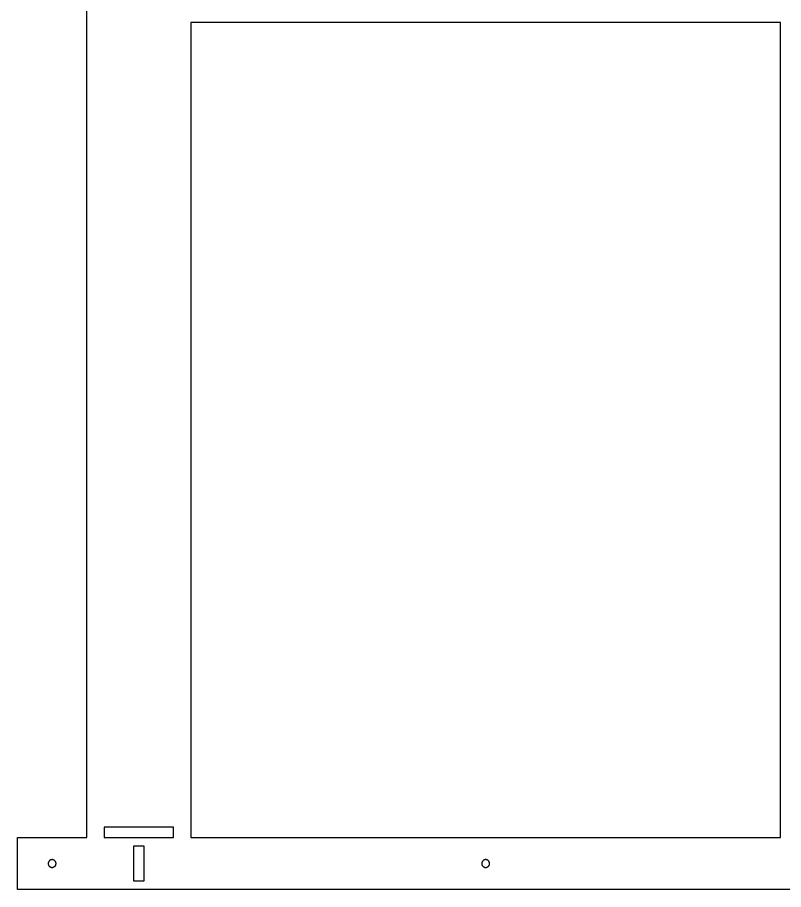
# Model space of a CAD drawing. Header units: millimetres. Extents: x 12 to 1034, y 12 to 869.
# Drawn here: x 12 to 454, y 12 to 515 of the extents above; entities that cross this region are included whole.
import ezdxf

# ---------------------------------------------------------------- set-up
doc = ezdxf.new("R2010")
doc.units = ezdxf.units.MM
doc.layers.add('CUT', color=1, linetype='Continuous')

msp = doc.modelspace()

# ---------------------------------------------------------------- linework, layer by layer
at = {"layer": 'CUT', "color": 1}
for points in [[(852.5, 12.5), (512.5, 12.5), (452.5, 12.5), (112.5, 12.5), (52.5, 12.5), (12.5, 12.5), (12.5, 42.5), (52.5, 42.5), (52.5, 512.5), (52.5, 555.91), (52.5, 602.5), (482.5, 717.72), (912.5, 602.5), (912.5, 555.91), (912.5, 512.5), (912.5, 42.5), (952.5, 42.5), (952.5, 12.5), (912.5, 12.5)], [(452.5, 512.5), (112.5, 512.5), (112.5, 42.5), (452.5, 42.5)], [(102.5, 48.5), (62.5, 48.5), (62.5, 42.5), (102.5, 42.5)], [(85.5, 37.5), (79.5, 37.5), (79.5, 17.5), (85.5, 17.5)], [(34.65, 26.85), (34.71, 27.06), (34.74, 27.28), (34.75, 27.5), (34.74, 27.72), (34.71, 27.94), (34.65, 28.15), (34.58, 28.36), (34.48, 28.56), (34.37, 28.75), (34.24, 28.93), (34.09, 29.09), (33.93, 29.24), (33.75, 29.37), (33.56, 29.48), (33.36, 29.58), (33.15, 29.65), (32.94, 29.71), (32.72, 29.74), (32.5, 29.75), (32.28, 29.74), (32.06, 29.71), (31.85, 29.65), (31.64, 29.58), (31.44, 29.48), (31.25, 29.37), (31.07, 29.24), (30.91, 29.09), (30.76, 28.93), (30.63, 28.75), (30.52, 28.56), (30.42, 28.36), (30.35, 28.15), (30.29, 27.94), (30.26, 27.72), (30.25, 27.5), (30.26, 27.28), (30.29, 27.06), (30.35, 26.85), (30.42, 26.64), (30.52, 26.44), (30.63, 26.25), (30.76, 26.07), (30.91, 25.91), (31.07, 25.76), (31.25, 25.63), (31.44, 25.52), (31.64, 25.42), (31.85, 25.35), (32.06, 25.29), (32.28, 25.26), (32.5, 25.25), (32.72, 25.26), (32.94, 25.29), (33.15, 25.35), (33.36, 25.42), (33.56, 25.52), (33.75, 25.63), (33.93, 25.76), (34.09, 25.91), (34.24, 26.07), (34.37, 26.25), (34.48, 26.44), (34.58, 26.64)], [(284.65, 26.85), (284.71, 27.06), (284.74, 27.28), (284.75, 27.5), (284.74, 27.72), (284.71, 27.94), (284.65, 28.15), (284.58, 28.36), (284.48, 28.56), (284.37, 28.75), (284.24, 28.93), (284.09, 29.09), (283.93, 29.24), (283.75, 29.37), (283.56, 29.48), (283.36, 29.58), (283.15, 29.65), (282.94, 29.71), (282.72, 29.74), (282.5, 29.75), (282.28, 29.74), (282.06, 29.71), (281.85, 29.65), (281.64, 29.58), (281.44, 29.48), (281.25, 29.37), (281.07, 29.24), (280.91, 29.09), (280.76, 28.93), (280.63, 28.75), (280.52, 28.56), (280.42, 28.36), (280.35, 28.15), (280.29, 27.94), (280.26, 27.72), (280.25, 27.5), (280.26, 27.28), (280.29, 27.06), (280.35, 26.85), (280.42, 26.64), (280.52, 26.44), (280.63, 26.25), (280.76, 26.07), (280.91, 25.91), (281.07, 25.76), (281.25, 25.63), (281.44, 25.52), (281.64, 25.42), (281.85, 25.35), (282.06, 25.29), (282.28, 25.26), (282.5, 25.25), (282.72, 25.26), (282.94, 25.29), (283.15, 25.35), (283.36, 25.42), (283.56, 25.52), (283.75, 25.63), (283.93, 25.76), (284.09, 25.91), (284.24, 26.07), (284.37, 26.25), (284.48, 26.44), (284.58, 26.64)]]:
    msp.add_lwpolyline(points, close=True, dxfattribs=at)

doc.saveas('drawing.dxf')
